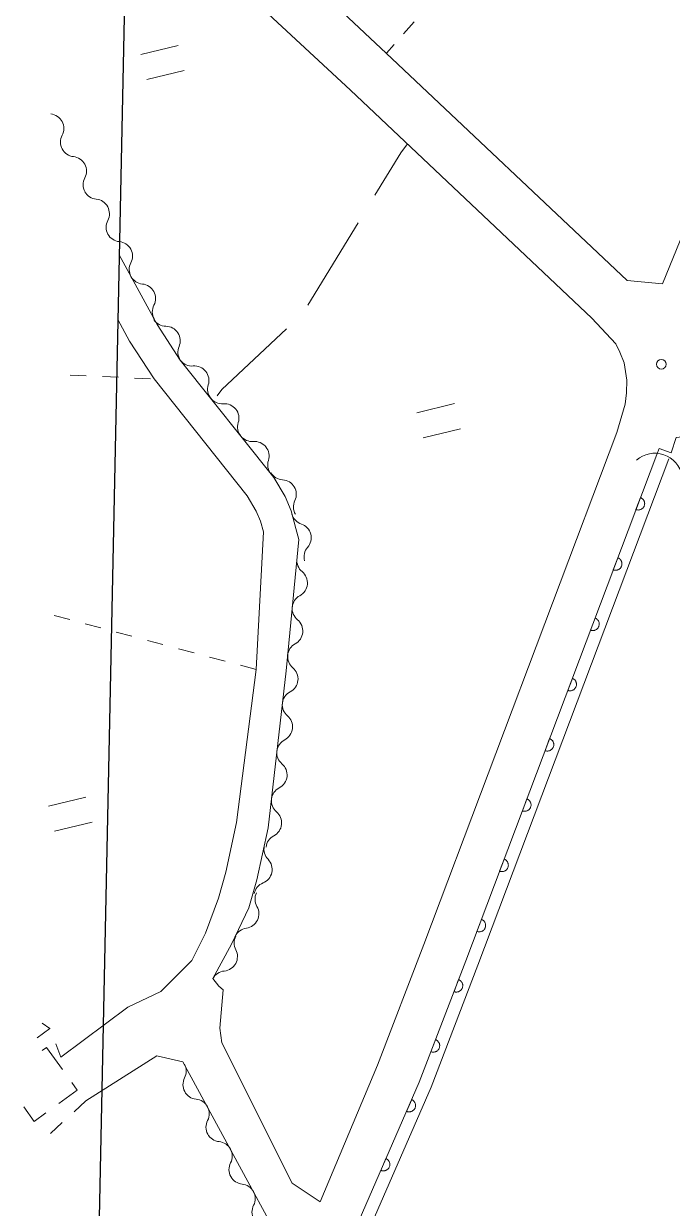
# Model space of a CAD drawing. Header units: millimetres. Extents: x 432273 to 1023813, y 170116 to 705940.
# Drawn here: x 442786 to 493182, y 363319 to 455278 of the extents above; entities that cross this region are included whole.
import ezdxf

# ---------------------------------------------------------------- set-up
doc = ezdxf.new("R2010")
doc.units = ezdxf.units.MM
doc.header["$LTSCALE"] = 100
doc.linetypes.add('56301', pattern=[0.5, 0.25, -0.25])
doc.layers.get('Defpoints').update_dxf_attribs({"color": 153})
doc.layers.add('D-BGD', color=7, linetype='Continuous', lineweight=13)

# ---------------------------------------------------------------- blocks, each defined once
blk = doc.blocks.new('21311212131313131')
at = {"layer": 'D-BGD', "linetype": 'Continuous'}
for p, q in [((2615842.2272, -1517890.0303), (2615073.945, -1514991.0006)), ((2613908.6358, -1518402.4831), (2613140.3536, -1515503.4534)), ((2583561.976, -1519245.8573, 362841.9804), (2584514.1355, -1520055.5345, 362829.9804)), ((2585361.0927, -1520769.9989, 363397.9804), (2586052.3051, -1521352.4612, 363879.9803)), ((2605733.2207, -1527055.6377, 363736.9803), (2599251.8079, -1523280.603, 363774.9803)), ((2634094.438, -1530472.1382, 363729.9803), (2633796.8127, -1531686.3734, 363712.9803)), ((2633499.6676, -1532899.7314, 363695.9803), (2633202.0424, -1534113.9665, 363678.9803)), ((2632903.54, -1535327.7215, 363661.9803), (2632605.9147, -1536541.9567, 363644.9803)), ((2586557.404, -1540438.464), (2585789.1217, -1537539.4342)), ((2588490.9954, -1539926.0112), (2587722.7131, -1537026.9814)), ((2632308.7696, -1537755.3147, 363627.9803), (2632011.1444, -1538969.5498, 363610.9803)), ((2611671.3777, -1540394.6057, 363567.9803), (2611703.1335, -1539145.4073, 363560.9803)), ((2631713.5191, -1540183.785, 363592.9803), (2631415.8939, -1541398.0202, 363575.9803)), ((2611607.3859, -1542893.8794, 363576.9803), (2611639.6219, -1541643.804, 363572.9803)), ((2631117.8716, -1542610.898, 363558.9803), (2630820.2464, -1543825.1331, 363541.9804)), ((2646976.7923, -1545878.6203), (2646208.51, -1542979.5906)), ((2667845.5994, -1542997.7823, 363799.9803), (2668708.7885, -1543901.2586, 363788.9803)), ((2645043.2009, -1546391.0732), (2644274.9186, -1543492.0434)), ((2611543.3941, -1545393.1532, 363584.9803), (2611575.6301, -1544143.0777, 363580.9803)), ((2669572.3745, -1544806.0924, 363777.9803), (2670435.5635, -1545709.5687, 363766.9803)), ((2630522.6211, -1545039.3683, 363524.9804), (2630224.9959, -1546253.6035, 363507.9804)), ((2663479.7756, -1545431.2698, 363867.9803), (2664485.7672, -1545011.8145, 363849.9803)), ((2661899.7987, -1546530.6176, 363864.9803), (2662299.2103, -1545923.8826, 363889.9803))]:
    blk.add_line(p, q, dxfattribs=at)
for points, elevation in [([(2620128.6012, -1500899.2208), (2621071.1922, -1501232.8241), (2621084.4262, -1501189.9071), (2621092.7109, -1501147.701), (2621097.884, -1501104.9313), (2621099.9454, -1501061.5983), (2621097.5377, -1501018.0989), (2621092.0184, -1500974.036), (2621081.9468, -1500932.0412), (2621068.2833, -1500890.3602), (2621051.9051, -1500849.4731), (2621030.4945, -1500811.5312), (2621007.2463, -1500774.8635), (2620980.323, -1500740.744), (2620949.7247, -1500709.1728), (2620918.1659, -1500679.356), (2620882.4519, -1500652.9645), (2620845.6942, -1500630.562), (2620807.496, -1500610.7909), (2620766.4999, -1500594.0482), (2620724.4601, -1500581.2945), (2620682.2539, -1500573.0097), (2620639.4843, -1500567.8367), (2620595.2741, -1500565.2951), (2620552.6518, -1500568.1829), (2620508.589, -1500573.7023), (2620465.717, -1500583.2937), (2620424.9131, -1500597.4373), (2620384.026, -1500613.8155), (2620346.0842, -1500635.2261), (2620309.4164, -1500658.4743), (2620275.297, -1500685.3976), (2620242.8486, -1500715.5158), (2620213.9089, -1500747.5547), (2620187.5175, -1500783.2688), (2620165.1149, -1500820.0264), (2620145.3439, -1500858.2246), (2620128.6012, -1500899.2208)], 363617.9803), ([(2624842.0362, -1502566.3601), (2625784.6272, -1502899.9634), (2625797.8612, -1502857.0465), (2625807.0231, -1502815.3205), (2625812.1962, -1502772.5509), (2625813.3804, -1502728.7377), (2625810.9727, -1502685.2382), (2625804.9732, -1502642.0525), (2625796.2589, -1502599.6608), (2625781.7183, -1502557.4995), (2625765.7371, -1502517.9698), (2625743.9295, -1502478.6706), (2625720.6813, -1502442.0028), (2625693.7581, -1502407.8834), (2625664.0368, -1502376.7924), (2625631.6009, -1502346.4953), (2625596.7641, -1502320.5841), (2625560.0064, -1502298.1815), (2625520.931, -1502277.9302), (2625480.8121, -1502261.6678), (2625438.7723, -1502248.914), (2625395.6889, -1502240.1491), (2625352.9193, -1502234.976), (2625309.5863, -1502232.9146), (2625266.0869, -1502235.3223), (2625222.9012, -1502241.3218), (2625180.0292, -1502250.9132), (2625139.2253, -1502265.0569), (2625098.3382, -1502281.4351), (2625059.5192, -1502302.3655), (2625022.8515, -1502325.6137), (2624988.732, -1502352.537), (2624957.1608, -1502383.1353), (2624927.344, -1502414.6941), (2624900.9525, -1502450.4081), (2624878.55, -1502487.1658), (2624858.7789, -1502525.364), (2624842.0362, -1502566.3601)], 363615.9803), ([(2629556.3484, -1504233.9797), (2630498.9394, -1504567.583), (2630512.1734, -1504524.6661), (2630520.4581, -1504482.4599), (2630525.6312, -1504439.6903), (2630527.6926, -1504396.3572), (2630525.2849, -1504352.8578), (2630519.2854, -1504309.6721), (2630509.694, -1504266.8001), (2630496.0305, -1504225.1191), (2630479.1721, -1504185.1091), (2630458.2417, -1504146.2901), (2630434.9935, -1504109.6224), (2630408.0702, -1504075.5029), (2630377.4719, -1504043.9317), (2630345.9131, -1504014.1149), (2630310.1991, -1503987.7235), (2630273.4414, -1503965.3209), (2630235.2432, -1503945.5498), (2630194.2471, -1503928.8072), (2630152.2073, -1503916.0534), (2630110.0011, -1503907.7686), (2630067.2315, -1503902.5956), (2630023.0213, -1503900.054), (2629979.5219, -1503902.4617), (2629936.3362, -1503908.4612), (2629893.4642, -1503918.0526), (2629852.6603, -1503932.1962), (2629811.7732, -1503948.5744), (2629773.8314, -1503969.9851), (2629737.1636, -1503993.2332), (2629703.0442, -1504020.1565), (2629670.5958, -1504050.2747), (2629641.6561, -1504082.3136), (2629615.2647, -1504118.0277), (2629592.8621, -1504154.7853), (2629573.091, -1504192.9835), (2629556.3484, -1504233.9797)], 363612.9803), ([(2634269.7834, -1505901.119), (2635212.3744, -1506234.7223), (2635225.1282, -1506192.6826), (2635233.8931, -1506149.5992), (2635239.9433, -1506107.3098), (2635241.1276, -1506063.4966), (2635238.7199, -1506019.9971), (2635232.7204, -1505976.8114), (2635223.129, -1505933.9395), (2635208.9853, -1505893.1356), (2635192.6071, -1505852.2485), (2635171.6767, -1505813.4295), (2635148.4285, -1505776.7617), (2635121.5052, -1505742.6423), (2635090.9069, -1505711.0711), (2635059.3481, -1505681.2542), (2635024.5113, -1505655.343), (2634987.7536, -1505632.9404), (2634948.6782, -1505612.6892), (2634908.5592, -1505596.4267), (2634865.6423, -1505583.1927), (2634823.4361, -1505574.908), (2634780.6665, -1505569.7349), (2634737.3335, -1505567.6735), (2634693.8341, -1505570.0812), (2634650.6483, -1505576.0807), (2634607.7764, -1505585.6721), (2634566.0953, -1505599.3356), (2634526.0854, -1505616.194), (2634487.2664, -1505637.1244), (2634450.5987, -1505660.3726), (2634416.4792, -1505687.2959), (2634384.908, -1505717.8942), (2634355.0912, -1505749.453), (2634328.6997, -1505785.167), (2634306.2972, -1505821.9247), (2634286.5261, -1505860.1229), (2634269.7834, -1505901.119)], 363610.9803), ([(2638984.0956, -1507568.7386), (2639926.6866, -1507902.3419), (2639939.4404, -1507860.3021), (2639948.2053, -1507817.2188), (2639953.3784, -1507774.4492), (2639955.4397, -1507731.1162), (2639952.1549, -1507687.1365), (2639946.1554, -1507643.9508), (2639937.4412, -1507601.559), (2639923.2975, -1507560.7551), (2639906.9193, -1507519.868), (2639885.9889, -1507481.049), (2639862.7407, -1507444.3813), (2639835.8174, -1507410.2618), (2639805.2191, -1507378.6907), (2639773.6603, -1507348.8738), (2639737.9463, -1507322.4824), (2639701.1886, -1507300.0798), (2639662.9904, -1507280.3087), (2639621.9943, -1507263.5661), (2639579.9545, -1507250.8123), (2639536.8712, -1507242.0474), (2639494.1015, -1507236.8743), (2639450.7685, -1507234.8129), (2639407.2691, -1507237.2206), (2639364.0834, -1507243.2201), (2639321.2114, -1507252.8115), (2639280.4075, -1507266.9552), (2639239.5204, -1507283.3333), (2639201.5786, -1507304.744), (2639164.0337, -1507327.512), (2639130.7914, -1507354.9154), (2639098.343, -1507385.0336), (2639069.4033, -1507417.0725), (2639043.0119, -1507452.7866), (2639020.6093, -1507489.5442), (2638999.9611, -1507527.2622), (2638984.0956, -1507568.7386)], 363608.9803), ([(2643697.5306, -1509235.8779), (2644640.1216, -1509569.4812), (2644652.8754, -1509527.4415), (2644661.6403, -1509484.3581), (2644667.6905, -1509442.0687), (2644668.8748, -1509398.2555), (2644666.4671, -1509354.7561), (2644660.4676, -1509311.5703), (2644650.8762, -1509268.6984), (2644636.7325, -1509227.8945), (2644620.3543, -1509187.0074), (2644599.4239, -1509148.1884), (2644576.1757, -1509111.5207), (2644549.2524, -1509077.4012), (2644518.6541, -1509045.83), (2644486.6151, -1509016.8903), (2644452.2585, -1508990.1019), (2644415.5008, -1508967.6993), (2644376.4254, -1508947.4481), (2644335.4293, -1508930.7054), (2644293.3895, -1508917.9517), (2644251.1833, -1508909.6669), (2644208.4137, -1508904.4938), (2644164.2035, -1508901.9523), (2644121.5813, -1508904.8401), (2644077.5184, -1508910.3595), (2644035.5236, -1508920.4311), (2643993.8425, -1508934.0945), (2643952.9554, -1508950.4727), (2643915.0136, -1508971.8833), (2643878.3459, -1508995.1315), (2643844.2264, -1509022.0548), (2643812.6552, -1509052.6531), (2643782.8384, -1509084.2119), (2643756.4469, -1509119.9259), (2643734.0444, -1509156.6836), (2643714.2733, -1509194.8818), (2643697.5306, -1509235.8779)], 363605.9803), ([(2648410.9656, -1510903.0173), (2649354.4338, -1511237.1008), (2649366.3104, -1511194.5809), (2649375.9525, -1511151.9777), (2649381.1256, -1511109.2081), (2649383.1869, -1511065.8751), (2649379.9021, -1511021.8954), (2649373.9026, -1510978.7097), (2649365.1884, -1510936.3179), (2649351.0447, -1510895.5141), (2649334.6665, -1510854.627), (2649312.8589, -1510815.3277), (2649290.4879, -1510779.1402), (2649262.6875, -1510744.5406), (2649232.9663, -1510713.4496), (2649200.0501, -1510684.0297), (2649165.6935, -1510657.2413), (2649128.9358, -1510634.8387), (2649090.7376, -1510615.0676), (2649049.7415, -1510598.325), (2649007.7017, -1510585.5712), (2648964.6184, -1510576.8063), (2648921.8487, -1510571.6332), (2648878.5157, -1510569.5718), (2648834.5361, -1510572.8566), (2648791.3504, -1510578.8562), (2648748.9586, -1510587.5704), (2648708.1547, -1510601.7141), (2648667.2676, -1510618.0923), (2648628.4486, -1510639.0227), (2648591.7809, -1510662.2709), (2648558.5386, -1510689.6743), (2648526.0902, -1510719.7925), (2648497.1505, -1510751.8315), (2648470.7591, -1510787.5455), (2648447.4794, -1510823.8229), (2648427.7083, -1510862.0212), (2648410.9656, -1510903.0173)], 363603.9803), ([(2653125.2778, -1512570.6369), (2654067.8688, -1512904.2402), (2654080.6226, -1512862.2004), (2654089.3875, -1512819.1171), (2654094.5606, -1512776.3474), (2654096.622, -1512733.0144), (2654094.2143, -1512689.515), (2654088.2148, -1512646.3293), (2654078.6234, -1512603.4573), (2654064.4797, -1512562.6534), (2654048.1015, -1512521.7663), (2654027.1711, -1512482.9473), (2654003.9229, -1512446.2796), (2653976.9996, -1512412.1601), (2653946.4013, -1512380.5889), (2653914.3623, -1512351.6492), (2653878.6483, -1512325.2578), (2653842.3708, -1512301.9781), (2653804.1726, -1512282.207), (2653763.1765, -1512265.4643), (2653721.1367, -1512252.7106), (2653678.9305, -1512244.4258), (2653636.1609, -1512239.2528), (2653591.9507, -1512236.7112), (2653548.8483, -1512240.4762), (2653504.7854, -1512245.9955), (2653462.3936, -1512254.7098), (2653421.5897, -1512268.8534), (2653380.7026, -1512285.2316), (2653342.7608, -1512306.6422), (2653306.0931, -1512329.8904), (2653271.4934, -1512357.6909), (2653239.5252, -1512386.9319), (2653210.5856, -1512418.9708), (2653184.1941, -1512454.6848), (2653161.7915, -1512491.4425), (2653142.0205, -1512529.6407), (2653125.2778, -1512570.6369)], 363600.9803), ([(2657836.1454, -1514246.6311), (2658776.7324, -1514585.9775), (2658789.4862, -1514543.9378), (2658798.2511, -1514500.8544), (2658804.3014, -1514458.565), (2658806.3627, -1514415.232), (2658803.9551, -1514371.7325), (2658798.4358, -1514327.6697), (2658788.8444, -1514284.7977), (2658774.7007, -1514243.9938), (2658759.1997, -1514203.5869), (2658738.2692, -1514164.7679), (2658715.0211, -1514128.1002), (2658688.0978, -1514093.9807), (2658657.9796, -1514061.5324), (2658625.9407, -1514032.5927), (2658591.584, -1514005.8043), (2658554.8263, -1513983.4017), (2658516.2312, -1513962.2733), (2658475.235, -1513945.5306), (2658433.1953, -1513932.7768), (2658390.9891, -1513924.4921), (2658348.6996, -1513918.4419), (2658304.4895, -1513915.9003), (2658260.99, -1513918.308), (2658217.8043, -1513924.3075), (2658175.4125, -1513933.0217), (2658133.7315, -1513946.6852), (2658092.8444, -1513963.0634), (2658054.9025, -1513984.474), (2658017.3576, -1514007.242), (2657983.2382, -1514034.1653), (2657950.7898, -1514064.2834), (2657921.8501, -1514096.3224), (2657895.0617, -1514130.6791), (2657872.6592, -1514167.4367), (2657852.4079, -1514206.5121), (2657836.1454, -1514246.6311)], 363628.9803), ([(2662538.6834, -1515942.0061), (2663479.2703, -1516281.3526), (2663492.0241, -1516239.3128), (2663501.6662, -1516196.7097), (2663507.7164, -1516154.4202), (2663509.3809, -1516109.7299), (2663506.493, -1516067.1076), (2663500.9737, -1516023.0447), (2663492.2594, -1515980.6529), (2663478.1158, -1515939.8491), (2663461.7376, -1515898.962), (2663440.8071, -1515860.1429), (2663418.4361, -1515823.9554), (2663390.6357, -1515789.3558), (2663361.3947, -1515757.3876), (2663329.8359, -1515727.5707), (2663294.1219, -1515701.1793), (2663257.8444, -1515677.8996), (2663219.6462, -1515658.1285), (2663178.6501, -1515641.3859), (2663136.6103, -1515628.6321), (2663094.0072, -1515618.99), (2663051.2376, -1515613.8169), (2663007.9045, -1515611.7555), (2662964.4051, -1515614.1632), (2662920.3422, -1515619.6825), (2662877.9504, -1515628.3968), (2662837.1466, -1515642.5404), (2662796.2595, -1515658.9186), (2662757.4404, -1515679.849), (2662720.7727, -1515703.0972), (2662686.6533, -1515730.0205), (2662654.6851, -1515759.2615), (2662624.8682, -1515790.8202), (2662598.4768, -1515826.5343), (2662576.0742, -1515863.2919), (2662555.426, -1515901.01), (2662538.6834, -1515942.0061)], 363697.9803), ([(2667219.2606, -1517698.3215), (2668143.5852, -1518077.787), (2668158.9704, -1518037.1878), (2668169.4897, -1517995.0648), (2668176.8973, -1517952.3784), (2668181.1932, -1517909.1286), (2668180.1429, -1517865.2322), (2668176.8581, -1517821.2526), (2668169.5012, -1517778.4638), (2668158.0722, -1517736.866), (2668143.0514, -1517695.5819), (2668123.9585, -1517655.4888), (2668102.5479, -1517617.5469), (2668076.982, -1517583.0305), (2668048.7013, -1517549.308), (2668018.4999, -1517519.0942), (2667984.2265, -1517490.0712), (2667949.3064, -1517466.3945), (2667911.1914, -1517444.3889), (2667871.1556, -1517425.892), (2667830.5564, -1517410.5067), (2667788.4335, -1517399.9874), (2667745.7471, -1517392.5798), (2667702.4973, -1517388.2839), (2667658.6009, -1517389.3342), (2667614.6212, -1517392.6191), (2667571.8325, -1517399.976), (2667530.2346, -1517411.4049), (2667488.9506, -1517426.4257), (2667448.8574, -1517445.5186), (2667410.9156, -1517466.9292), (2667376.3991, -1517492.4952), (2667342.6766, -1517520.7758), (2667311.1055, -1517551.3742), (2667283.4399, -1517585.2507), (2667259.7632, -1517620.1707), (2667237.7576, -1517658.2857), (2667219.2606, -1517698.3215)], 363757.9803), ([(2671842.9514, -1519600.2011), (2672768.1531, -1519980.1467), (2672782.6612, -1519939.0674), (2672793.1805, -1519896.9444), (2672801.4652, -1519854.7382), (2672804.884, -1519811.0082), (2672804.7108, -1519767.592), (2672800.5488, -1519723.1321), (2672794.0691, -1519680.8236), (2672781.763, -1519638.7456), (2672766.7422, -1519597.4615), (2672747.1691, -1519558.2455), (2672726.6356, -1519520.7838), (2672700.6727, -1519484.91), (2672672.3921, -1519451.1876), (2672642.1907, -1519420.9737), (2672608.7944, -1519392.431), (2672572.9972, -1519368.2741), (2672534.8822, -1519346.2685), (2672495.7236, -1519328.2517), (2672453.767, -1519313.2634), (2672412.1242, -1519301.867), (2672369.4379, -1519294.4594), (2672326.1881, -1519290.1635), (2672282.2916, -1519291.2138), (2672238.312, -1519294.4986), (2672195.5232, -1519301.8555), (2672153.9254, -1519313.2845), (2672112.6413, -1519328.3053), (2672073.4254, -1519347.8784), (2672035.4835, -1519369.289), (2672000.0899, -1519394.3747), (2671966.3674, -1519422.6554), (2671935.6734, -1519453.7339), (2671907.1307, -1519487.1302), (2671882.9738, -1519522.9275), (2671861.4483, -1519560.1653), (2671842.9514, -1519600.2011)], 363804.9803)]:
    blk.add_lwpolyline(points, close=True, dxfattribs=dict(at, elevation=elevation))
at = {"layer": 'D-BGD', "linetype": 'Continuous', "extrusion": (0.001559, -0.007649, 0.99997), "elevation": 379467.215}
blk.add_lwpolyline([(2596521.1791, -1519164.4406), (2593195.684, -1517227.6149), (2592491.026, -1516717.5835)], dxfattribs=at)
at = {"layer": 'D-BGD', "linetype": 'Continuous', "extrusion": (0.001946, -0.005433, 0.999983), "elevation": 377097.126}
blk.add_lwpolyline([(2612217.1717, -1531927.6233), (2611706.8749, -1531558.202), (2606895.0467, -1526655.3125)], dxfattribs=at)
at = {"layer": 'D-BGD', "linetype": 'Continuous'}
for points in [[(2666447.1437, -1544125.8192), (2667023.3138, -1543687.6708), (2668097.9336, -1545102.4856)], [(2664022.8019, -1546471.8476), (2663780.9085, -1546153.5999), (2665452.7685, -1544882.2449)], [(2668853.8791, -1546097.7379), (2669527.467, -1546985.2024), (2668426.0979, -1547826.7006)]]:
    blk.add_lwpolyline(points, dxfattribs=at)
at = {"layer": 'D-BGD', "linetype": 'Continuous', "extrusion": (0.002663, -0.006196, 0.999977), "elevation": 380550.1142}
blk.add_lwpolyline([(2662052.8267, -1544571.9542), (2661320.7764, -1543595.4747), (2661347.6096, -1543583.9432)], dxfattribs=at)
at = {"layer": 'D-BGD', "linetype": 'Continuous'}
for points in [[(2616280.4644, -1499538.1923, 363619.9803), (2616615.5083, -1498592.9698, 363619.9803), (2615402.9758, -1498225.5943, 363629.9803), (2615089.8084, -1495819.6796, 363629.9803), (2638424.2289, -1469729.904, 363749.9803), (2639417.0783, -1468665.9728, 363719.9803), (2641837.1979, -1466889.9322, 363939.9803), (2643102.4176, -1466203.1142, 364179.9803), (2644732.9084, -1465682.0581, 364149.9803), (2646881.4995, -1465068.4168, 364379.9803), (2661188.4837, -1462674.4494, 365759.9802), (2663481.3907, -1462151.2123, 365859.9802)], [(2603316.1141, -1502290.9549, 363559.9803), (2603503.8864, -1499532.2521, 363719.9803), (2590509.8445, -1494550.7008, 363429.9804), (2582440.1423, -1491569.4932, 363539.9804), (2570013.186, -1487343.0007, 363449.9804), (2567136.6067, -1486475.0777, 363489.9804), (2565884.1857, -1486097.2661, 363509.9804), (2562925.9738, -1485378.4609, 363419.9804), (2555704.3078, -1483659.5268, 363389.9804), (2548701.3587, -1482436.5392, 363219.9804), (2543499.6651, -1481755.011, 363299.9804), (2540523.9768, -1481505.4547, 363349.9804), (2537939.0423, -1481458.4112, 363389.9804), (2536012.1717, -1481646.2122, 363429.9804), (2532534.1376, -1482147.6875, 363479.9804), (2520548.298, -1484341.6865, 363429.9804), (2519065.8345, -1484613.1672, 363429.9804), (2515229.8948, -1485351.9262, 363489.9804), (2512696.3753, -1485606.6384, 363519.9804), (2510991.4834, -1485722.1523, 363539.9804)], [(2617083.7337, -1498758.0908, 363619.9803), (2656691.3908, -1512768.341, 363599.9803), (2666220.8956, -1516206.6875, 363739.9803), (2688858.7989, -1525521.4163, 363969.9803)], [(2616280.4644, -1499538.1923, 363619.9803), (2616748.6899, -1499703.3133, 363619.9803), (2656356.3469, -1513713.5635, 363599.9803), (2665868.3085, -1517142.3061, 363739.9803), (2688488.6685, -1526447.4311, 363969.9803)], [(2688488.6685, -1526447.4311, 363969.9803), (2665868.3085, -1517142.3061, 363739.9803), (2656356.3469, -1513713.5635, 363599.9803), (2616748.6899, -1499703.3133, 363619.9803)], [(2688488.6685, -1526447.4311, 363969.9803), (2665868.3085, -1517142.3061, 363739.9803), (2656356.3469, -1513713.5635, 363599.9803), (2616748.6899, -1499703.3133, 363619.9803)], [(2603316.1141, -1502290.9549, 363559.9803), (2586047.5031, -1521361.2329, 363889.9803), (2571859.7539, -1537136.1219, 363849.9803), (2567684.4303, -1541785.2211, 363842.5711)], [(2615115.0137, -1502833.3134, 363619.9803), (2612908.4074, -1502240.9555, 363679.9803), (2612021.0662, -1502154.2053, 363699.9803), (2611037.0458, -1502139.9335, 363709.9803), (2609707.8611, -1502381.3208, 363729.9803), (2608870.9114, -1502743.971, 363749.9803), (2608241.5348, -1503060.649, 363759.9803), (2606281.7012, -1504974.6635, 363559.9803)], [(2615115.0137, -1502833.3134, 363619.9803), (2655173.3529, -1516999.0808, 363599.9803), (2664600.7357, -1520415.723, 363739.9803), (2675300.6462, -1524631.5977, 363889.9803), (2673902.1972, -1526852.9351, 363919.9803), (2663120.1376, -1532533.2232, 364099.9803), (2661994.5562, -1532715.0649, 363849.9803), (2659003.6299, -1532514.1686, 363899.9803), (2658735.7459, -1532857.7355, 363899.9803), (2658154.0058, -1533337.2961, 363909.9803)], [(2573225.9093, -1541785.2211, 363808.7023), (2588980.3089, -1524083.9977, 363889.9803), (2606281.7012, -1504974.6635, 363559.9803)], [(2658154.0058, -1533337.2961, 363909.9803), (2655440.2422, -1531942.8837, 363699.9803), (2652615.3935, -1530647.2647, 363739.9803), (2650421.5285, -1530073.2822, 363759.9803), (2646374.0365, -1529282.5821, 363819.9803), (2634145.0685, -1528151.3763, 363719.9803), (2623925.9526, -1527368.013, 363869.9803), (2623079.5904, -1527622.9069, 363889.9803), (2621722.2351, -1528019.8784, 363899.9803), (2620634.4951, -1528507.4454, 363909.9803), (2619168.6183, -1529415.0273, 363929.9803), (2610204.2765, -1536877.0284, 363559.9803), (2607486.371, -1538718.0576, 363609.9803), (2602125.8621, -1541785.2211, 363700.6603)], [(2667845.5994, -1542997.7823, 363799.9803), (2664248.1199, -1537574.0717, 363829.9803), (2664651.089, -1535525.9956, 363819.9803), (2678875.8283, -1527409.6133, 364119.9803)], [(2607162.3538, -1541785.2211, 363637.6042), (2608807.951, -1540843.787, 363609.9803), (2611709.6113, -1538875.3443, 363559.9803), (2620632.4002, -1531447.5975, 363929.9803), (2621805.1017, -1530721.532, 363909.9803), (2622587.7571, -1530374.7607, 363899.9803), (2623402.1703, -1530136.5778, 363889.9803), (2634094.438, -1530472.1382, 363729.9803)], [(2634094.438, -1530472.1382, 363729.9803), (2645999.9459, -1531756.8811, 363819.9803), (2649865.5389, -1532505.0049, 363759.9803), (2651899.8501, -1533037.2431, 363739.9803), (2654643.8314, -1533980.782, 363699.9803), (2656785.1336, -1535004.8057, 363669.9803), (2659234.8586, -1537360.5106, 363909.9803), (2660500.7384, -1539900.3625, 363899.9803), (2664485.7672, -1545011.8145, 363849.9803)]]:
    blk.add_polyline3d(points, dxfattribs=at)
blk.add_circle((2609748.18, -1499496.2951, 363719.9803), 375, dxfattribs=at)
for centre, radius, start, end in [((2618831.1389, -1499819.1002), 2165.0475, 102.375202994, 222.37665855), ((2623809.7473, -1527542.5171, 363875.0094), 1129.8439, 50.182451266, 162.421667933), ((2621657.0618, -1526861.589, 363875.0094), 1127.9689, 286.302059608, 342.47242072), ((2625256.2936, -1525808.9595, 363875.0094), 1127.9689, 230.131698497, 286.302059608), ((2625540.4833, -1526366.1384, 363819.203), 1127.9689, 265.66356128, 321.833922392), ((2627315.0087, -1527762.1247, 363819.203), 1129.8439, 29.54395297, 141.783169637), ((2629279.7478, -1526649.6868, 363819.203), 1127.9689, 209.49320017, 265.66356128), ((2629279.3553, -1526649.657, 363764.8699), 1127.9689, 265.66356128, 321.833922392), ((2631053.8806, -1528045.6433, 363764.8699), 1129.8439, 29.54395297, 141.783169637), ((2634781.3515, -1528339.1743, 363725.2738), 1129.8439, 28.582679066, 140.821895732), ((2620459.8961, -1528769.6997, 363913.5018), 1129.8439, 65.59705674, 177.836273407), ((2621393.6239, -1526714.0075, 363913.5018), 1127.9689, 245.546303972, 301.716665083), ((2633018.6198, -1526933.2054, 363764.8699), 1127.9689, 209.49320017, 265.66356128), ((2633030.4958, -1526913.6139, 363725.2738), 1127.9689, 264.702287411, 320.872648522), ((2636764.477, -1527259.8545, 363725.2738), 1127.9689, 208.5319263, 264.702287411), ((2636764.3539, -1527259.8431, 363755.7292), 1127.9689, 264.702287411, 320.872648522), ((2638515.2096, -1528685.4035, 363755.7292), 1129.8439, 28.582679066, 140.821895732), ((2640498.3351, -1527606.0837, 363755.7292), 1127.9689, 208.5319263, 264.702287411), ((2640498.212, -1527606.0723, 363786.1846), 1127.9689, 264.702287411, 320.872648522), ((2642249.0677, -1529031.6327, 363786.1846), 1129.8439, 28.582679066, 140.821895732), ((2645982.9258, -1529377.8619, 363816.64), 1129.8439, 28.582679066, 140.821895732), ((2618203.6557, -1528685.4541, 363913.5018), 1127.9689, 301.716665083, 357.887026194), ((2644232.1932, -1527952.3129, 363786.1846), 1127.9689, 208.5319263, 264.702287411), ((2644232.07, -1527952.3015, 363816.64), 1127.9689, 264.702287411, 320.872648522), ((2647966.0513, -1528298.5421, 363816.64), 1127.9689, 208.5319263, 264.702287411), ((2648006.4051, -1528449.2053, 363771.8156), 1127.9689, 259.083472733, 315.253833844), ((2649609.2723, -1530039.342, 363771.8156), 1129.8439, 22.963864381, 135.203081048), ((2676188.4664, -1528793.9458, 363844.362), 1129.8439, 243.549381949, 355.788598615), ((2617529.0514, -1530948.191, 363857.7269), 1129.8439, 73.62706224, 185.866278906), ((2618166.461, -1528782.2208, 363857.7269), 1127.9689, 253.576309444, 309.746670555), ((2651688.5454, -1529159.3753, 363771.8156), 1127.9689, 202.913111622, 259.083472733), ((2651890.6914, -1529067.1998, 363732.3896), 1127.9689, 245.28458018, 301.454941291), ((2653068.0271, -1530993.7508, 363732.3896), 1129.8439, 9.164971813, 121.40418848), ((2675181.8883, -1530814.959, 363837.3958), 1127.9689, 119.668990301, 175.839351412), ((2675181.8827, -1530814.9622, 363844.362), 1127.9689, 63.498629189, 119.668990301), ((2615283.165, -1531179.9493, 363857.7269), 1127.9689, 309.746670555, 5.917031667), ((2655297.175, -1530635.1181, 363732.3896), 1127.9689, 189.114219069, 245.28458018), ((2672930.0989, -1530650.1493, 363837.3958), 1129.8439, 243.549381949, 355.788598615), ((2655332.0463, -1530618.7325, 363781.231), 1127.9689, 242.804555215, 298.974916327), ((2656424.9153, -1532594.4236, 363781.231), 1129.8439, 6.684946866, 118.924163533), ((2671923.5209, -1532671.1625, 363830.4296), 1127.9689, 119.668990301, 175.839351412), ((2671923.5152, -1532671.1657, 363837.3958), 1127.9689, 63.498629189, 119.668990301), ((2614647.2018, -1533344.7167, 363738.9594), 1129.8439, 73.62706224, 185.866278906), ((2615284.6114, -1531178.7465, 363738.9594), 1127.9689, 253.576309444, 309.746670555), ((2658667.4938, -1532332.5845, 363781.231), 1127.9689, 186.634194104, 242.804555215), ((2669671.7314, -1532506.3527, 363830.4296), 1129.8439, 243.549381949, 355.788598615), ((2612401.3154, -1533576.4751, 363738.9594), 1127.9689, 309.746670555, 5.917031667), ((2668665.1534, -1534527.3659, 363823.4634), 1127.9689, 119.668990301, 175.839351412), ((2668665.1478, -1534527.3691, 363830.4296), 1127.9689, 63.498629189, 119.668990301), ((2611765.3522, -1535741.2425, 363620.1919), 1129.8439, 73.62706224, 185.866278906), ((2612402.7618, -1533575.2722, 363620.1919), 1127.9689, 253.576309444, 309.746670555), ((2666413.3639, -1534362.5562, 363823.4634), 1129.8439, 243.549381949, 355.788598615), ((2665406.7803, -1536383.5726, 363823.4634), 1127.9689, 63.498629189, 119.668990301), ((2609519.4657, -1535973.0008, 363620.1919), 1127.9689, 309.746670555, 5.917031667), ((2608730.5371, -1538034.8629, 363588.4879), 1129.8439, 68.222263043, 180.46147971), ((2609569.1293, -1535938.5611, 363588.4879), 1127.9689, 248.171510234, 304.341871345), ((2606472.806, -1538054.047, 363588.4879), 1127.9689, 304.341871345, 0.512232457), ((2605491.4442, -1540016.7034, 363644.6577), 1129.8439, 63.624061432, 175.863278098), ((2606495.3928, -1537994.3768, 363644.6577), 1127.9689, 243.573308669, 299.74366978), ((2603239.4418, -1539854.8288, 363644.6577), 1127.9689, 299.74366978, 355.914030891), ((2602235.8459, -1541876.954, 363699.8506), 1129.8439, 63.624061432, 175.863278098), ((2603239.7945, -1539854.6273, 363699.8506), 1127.9689, 243.573308669, 299.74366978), ((2599983.8436, -1541715.0794, 363699.8506), 1127.9689, 299.74366978, 355.914030891), ((2598980.2476, -1543737.2045, 363755.0435), 1129.8439, 63.624061432, 175.863278098), ((2599984.1962, -1541714.8779, 363755.0435), 1127.9689, 243.573308669, 299.74366978), ((2596728.2453, -1543575.3299, 363755.0435), 1127.9689, 299.74366978, 355.914030891), ((2595712.9067, -1545588.9323, 363810.8781), 1129.8439, 63.074589564, 175.313806231), ((2596736.2031, -1543576.3264, 363810.8781), 1127.9689, 243.023836819, 299.19419793), ((2593462.5602, -1545405.4685, 363810.8781), 1127.9689, 299.19419793, 355.364559041), ((2592439.6412, -1547417.8635, 363867.8196), 1129.8439, 63.074589564, 175.313806231), ((2593462.9376, -1545405.2576, 363867.8196), 1127.9689, 243.023836819, 299.19419793)]:
    blk.add_arc(centre, radius, start, end, dxfattribs=at)
at = {"layer": 'Defpoints'}
blk.add_lwpolyline([(2358657.0594, -1541785.2211), (2831012.6992, -1541785.2211), (2831012.6992, -987785.2211), (2358657.0594, -987785.2211)], close=True, dxfattribs=at)

msp = doc.modelspace()

# ---------------------------------------------------------------- block references
at = {"layer": 'D-BGD', "linetype": '56301', "rotation": 268.807065034117}
msp.add_blockref('21311212131313131', (2045832.1, 3006806.9, 354000), dxfattribs=at)

doc.saveas('drawing.dxf')
